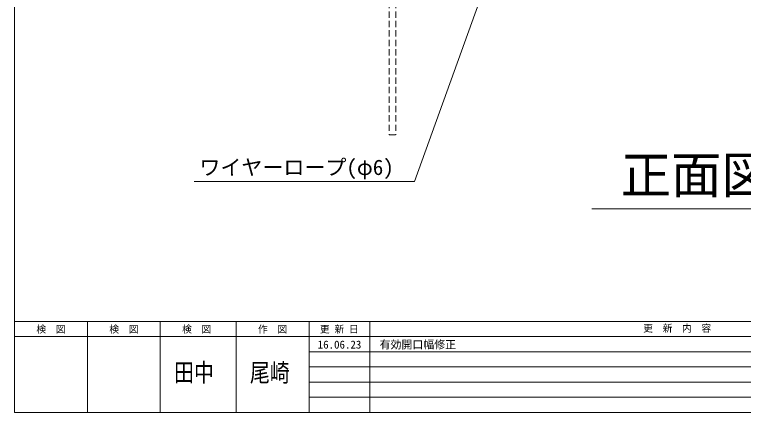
# Model space of a CAD drawing. Units: millimetres, scale not verified. Extents: x -9305 to 9305, y -6415 to 6415.
# Drawn here: x -9305 to -3754, y -6415 to -3381 of the extents above; entities that cross this region are included whole.
import ezdxf
from ezdxf.enums import TextEntityAlignment as Align

# ---------------------------------------------------------------- set-up
doc = ezdxf.new("R2010")
doc.units = ezdxf.units.MM
doc.header["$LTSCALE"] = 40
doc.linetypes.add('DASHED1', pattern=[1.8, 1.2, -0.6])
for name, color, linetype, lineweight in [('0-0_0', 7, 'Continuous', 9), ('0-4_CLGS-45', 7, 'Continuous', 9), ('0-7_TEXT', 7, 'Continuous', 9), ('0-9_図面枠', 7, 'Continuous', 9)]:
    doc.layers.add(name, color=color, linetype=linetype, lineweight=lineweight)
doc.styles.add('ＭＳ ゴシック', font='')
doc.styles.get('ＭＳ ゴシック').set_extended_font_data('MS Gothic')

msp = doc.modelspace()

# ---------------------------------------------------------------- linework, layer by layer
at = {"layer": '0-0_0'}
msp.add_line((-9304.61, 6414.98), (-9304.61, -6414.98), dxfattribs=at)
at = {"layer": '0-4_CLGS-45', "linetype": 'DASHED1'}
for p, q in [((-6450.66, -3284.99), (-6450.66, -4298.51)), ((-6402.06, -3284.99), (-6402.06, -4298.51)), ((-6450.66, -4298.51), (-6402.06, -4298.51))]:
    msp.add_line(p, q, dxfattribs=at)
at = {"layer": '0-7_TEXT'}
for p, q in [((-5767.33, -3286.54), (-6259.66, -4654.34)), ((-7937.4, -4654.34), (-6259.66, -4654.34)), ((-4909.28, -4862.25), (-3428.43, -4862.25))]:
    msp.add_line(p, q, dxfattribs=at)
at = {"layer": '0-9_図面枠'}
for p, q in [((-9304.61, -5721.47), (9304.61, -5721.47)), ((-8749.8, -5721.47), (-8749.8, -6414.98)), ((-8194.99, -5721.47), (-8194.99, -6414.98)), ((-7617.06, -5721.47), (-7617.06, -6414.98)), ((-7062.26, -5721.47), (-7062.26, -6414.98)), ((-6599.91, -5721.47), (-6599.91, -6414.98)), ((-9304.61, -5837.05), (-1930.27, -5837.05)), ((-7062.26, -5952.64), (-1930.27, -5952.64)), ((-7062.26, -6068.22), (-1930.27, -6068.22)), ((-7062.26, -6183.81), (-1930.27, -6183.81)), ((-7062.26, -6299.39), (-1930.27, -6299.39))]:
    msp.add_line(p, q, dxfattribs=at)
msp.add_lwpolyline([(-9304.61, -6414.98), (9304.61, -6414.98), (9304.61, 6414.98), (-9304.61, 6414.98)], dxfattribs=at)

# ---------------------------------------------------------------- texts
at = {"layer": '0-7_TEXT', "style": 'ＭＳ ゴシック'}
for s, height, p in [('正面図', 281.5, (-4688.48, -4829.52)), ('ワイヤーロープ(φ6)', 117.3, (-7897.35, -4639.62))]:
    msp.add_text(s, height=height, dxfattribs=at).set_placement(p, align=Align.BOTTOM_LEFT)
at = {"layer": '0-9_図面枠', "style": 'ＭＳ ゴシック'}
for s, height, p in [('検\u3000図', 54.23, (-9138.16, -5823.64)), ('検\u3000図', 54.23, (-8583.36, -5823.64)), ('検\u3000図', 54.23, (-8028.55, -5823.64)), ('作\u3000図', 54.23, (-7450.62, -5823.64)), ('更 新 日', 54.23, (-6979.03, -5823.64)), ('更\u3000新\u3000内\u3000容', 54.23, (-4516.95, -5816.54)), ('16.06.23', 61, (-6995.83, -5946.47)), ('有効開口幅修正', 61, (-6524.67, -5946.47))]:
    msp.add_text(s, height=height, dxfattribs=at).set_placement(p, align=Align.BOTTOM_LEFT)
at = {"layer": '0-9_図面枠', "style": 'ＭＳ ゴシック', "width": 0.8}
for s, p in [('田中', (-8090.44, -6221.83)), ('尾崎', (-7512.51, -6223.1))]:
    msp.add_text(s, height=139.4, dxfattribs=at).set_placement(p, align=Align.BOTTOM_LEFT)

doc.saveas('drawing.dxf')
